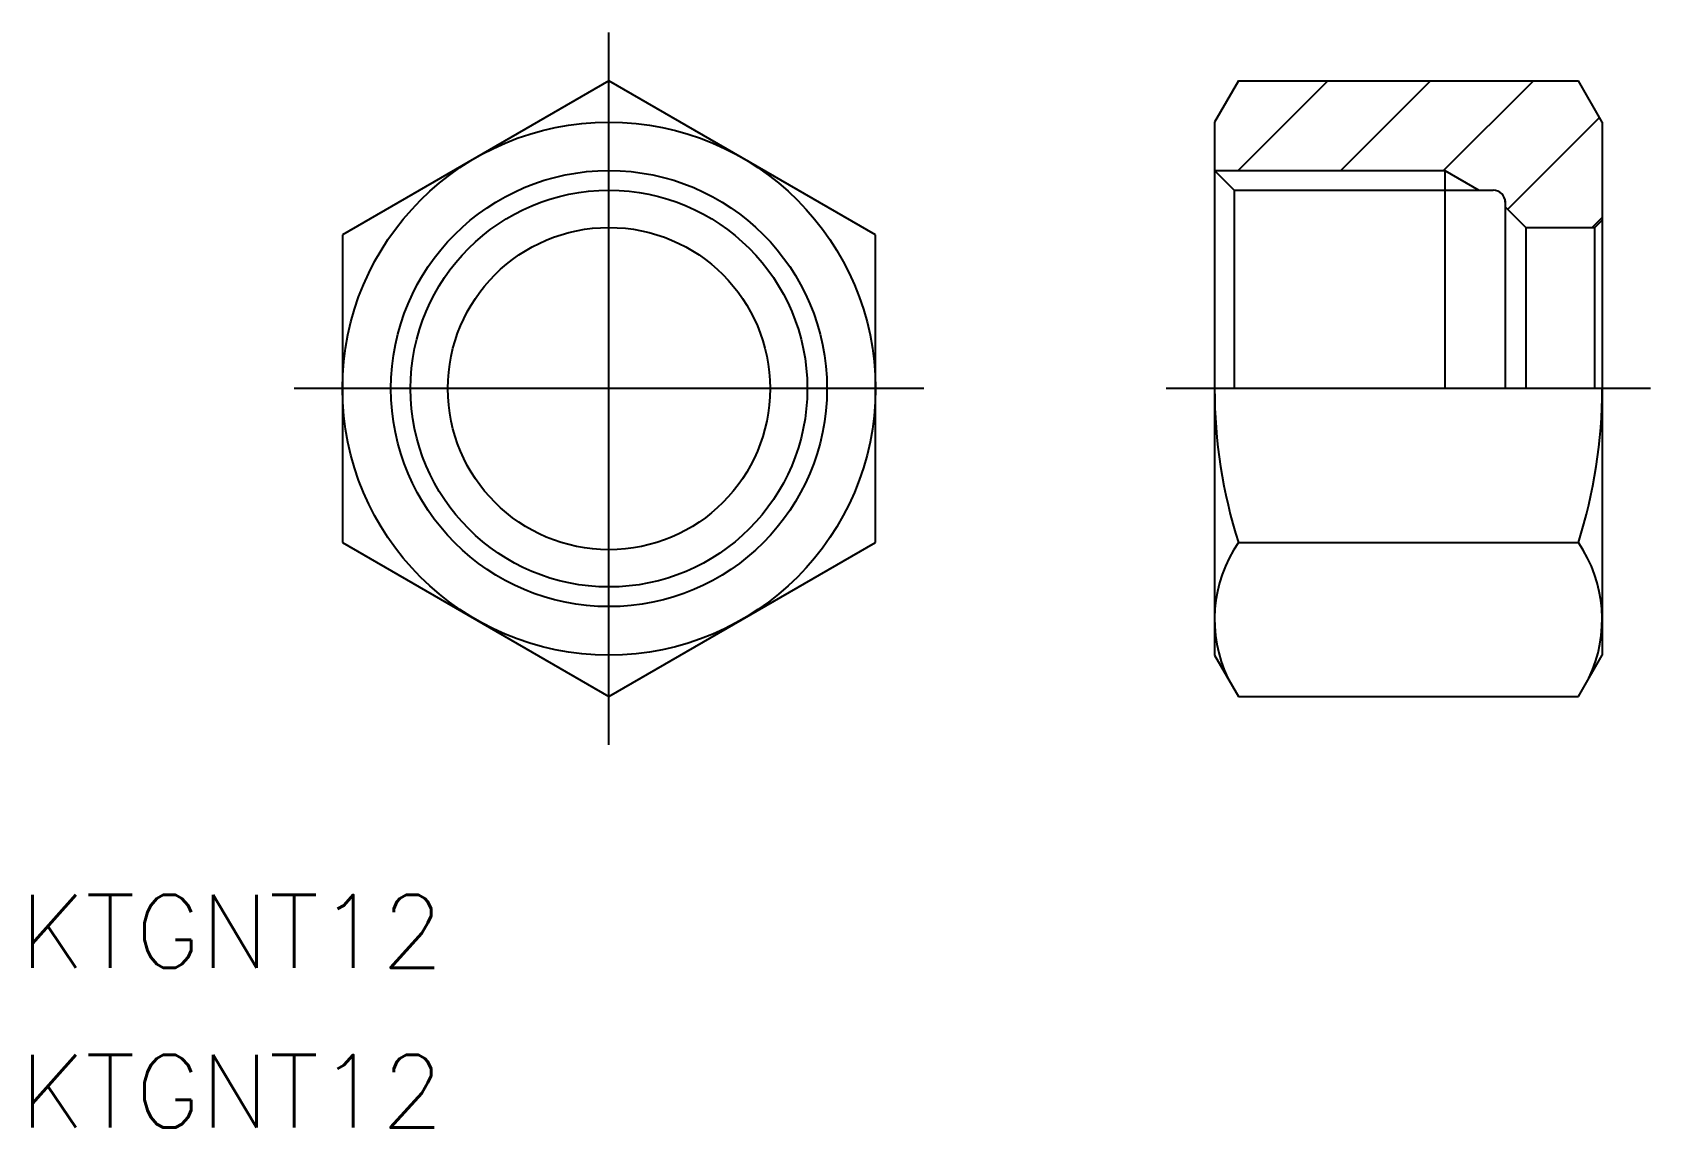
# Model space of a CAD drawing. Extents: x -23.8 to 43, y -30.5 to 14.7.
import ezdxf

# ---------------------------------------------------------------- set-up
doc = ezdxf.new("R2010")
doc.units = 0
doc.linetypes.add('CENTER', pattern=[50.8, 31.75, -6.35, 6.35, -6.35])
doc.layers.get('0').update_dxf_attribs({"linetype": 'CONTINUOUS'})
doc.layers.add('CENTER', color=1, linetype='CENTER')
doc.styles.get("Standard").update_dxf_attribs({"font": 'txt.shx', "height": 3, "bigfont": 'bigfont.shx'})

msp = doc.modelspace()

# ---------------------------------------------------------------- linework, layer by layer
at = {"color": 7, "linetype": 'CONTINUOUS'}
for p, q in [((0, 12.702), (-11, 6.351)), ((11, 6.351), (0, 12.702)), ((25.982, 12.702), (25, 11)), ((25.982, 12.702), (40.018, 12.702)), ((41, 11), (40.018, 12.702)), ((25, 11), (25, -11)), ((41, 11), (41, -11)), ((25, 9), (25.812, 8.188)), ((34.5, 9), (34.5, 0)), ((25.812, 8.188), (36.5, 8.188)), ((25.812, 8.188), (25.812, 0)), ((37, 7.75), (37, 0)), ((37, 7.5), (37.85, 6.65)), ((41, 6.95), (40.7, 6.65)), ((-11, 6.351), (-11, -6.351)), ((11, -6.351), (11, 6.351)), ((37.85, 6.65), (40.7, 6.65)), ((37.85, 6.65), (37.85, 0)), ((40.7, 0), (40.7, 6.65)), ((-11, -6.351), (0, -12.702)), ((0, -12.702), (11, -6.351)), ((25.982, -6.351), (40.018, -6.351)), ((25, -11), (25.982, -12.702)), ((40.018, -12.702), (41, -11)), ((25.982, -12.702), (40.018, -12.702))]:
    msp.add_line(p, q, dxfattribs=at)
at = {"color": 3, "linetype": 'CONTINUOUS'}
for p, q in [((25.971, 9), (29.672, 12.702)), ((30.213, 9), (33.915, 12.702)), ((34.456, 9), (38.158, 12.702)), ((37.099, 7.401), (40.89, 11.191)), ((25, 9), (34.5, 9)), ((34.5, 9), (35.906, 8.188)), ((40.591, 6.65), (41, 7.059))]:
    msp.add_line(p, q, dxfattribs=at)
at = {"color": 7, "linetype": 'CONTINUOUS'}
for radius in [11, 8.188, 6.65]:
    msp.add_circle((0, 0), radius, dxfattribs=at)
at = {"color": 3, "linetype": 'CONTINUOUS'}
msp.add_circle((0, 0), 9, dxfattribs=at)
at = {"color": 7, "linetype": 'CONTINUOUS'}
for centre, radius, start, end in [((36.5, 7.688), 0.5, 0, 90), ((46.018, 0), 21.018, 180, 197.58795), ((19.982, 0), 21.018, 342.41205, 0), ((30.623, -9.526), 5.623, 145.61575, 205.61575), ((35.377, -9.526), 5.623, 334.38425, 34.38425)]:
    msp.add_arc(centre, radius, start, end, dxfattribs=at)
at = {"layer": 'CENTER', "color": 1, "linetype": 'CENTER'}
for p, q in [((0, -14.702), (0, 14.702)), ((13, 0), (-13, 0)), ((43, 0), (23, 0))]:
    msp.add_line(p, q, dxfattribs=at)

# ---------------------------------------------------------------- texts
at = {"color": 7, "linetype": 'CONTINUOUS'}
for p in [(-24.315, -23.9), (-24.315, -30.501)]:
    msp.add_text('KTGNT12', height=3, dxfattribs=at).set_placement(p)

doc.saveas('drawing.dxf')
